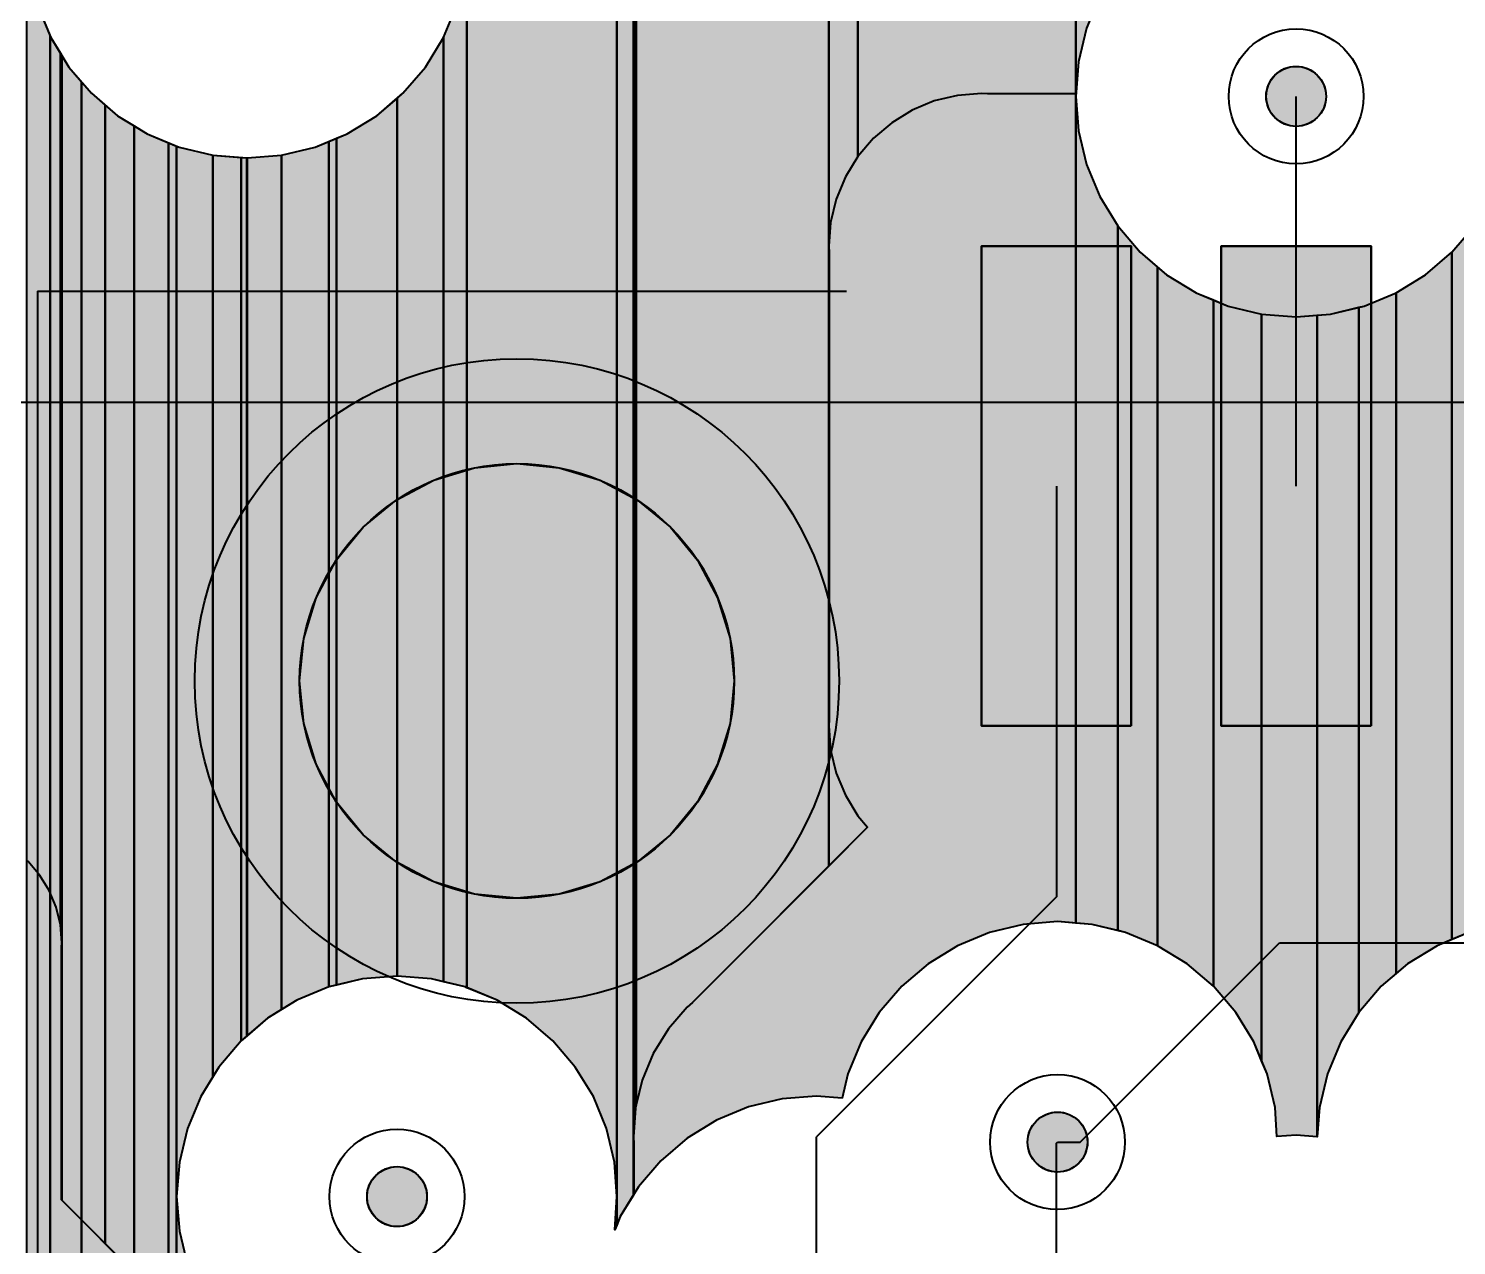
# Model space of a CAD drawing. Header units: millimetres. Extents: x 3.8 to 71.6, y 3.7 to 38.5.
# Drawn here: x 28.671 to 33.435, y 29.237 to 33.296 of the extents above; entities that cross this region are included whole.
import ezdxf

# ---------------------------------------------------------------- set-up
doc = ezdxf.new("R2010")
doc.units = ezdxf.units.MM
for name, color, linetype in [('bottom_copper', 7, 'Continuous'), ('bottom_silk', 7, 'Continuous'), ('drill_plated', 7, 'Continuous'), ('top_copper', 7, 'Continuous'), ('top_silk', 7, 'Continuous')]:
    doc.layers.add(name, color=color, linetype=linetype)

# ---------------------------------------------------------------- blocks, each defined once
blk = doc.blocks.new('Block12384')
at = {"layer": 'bottom_copper', "lineweight": 40}
for points in [[(0, 0), (-0.4546, -0.4546), (-0.4728, -0.4701), (-0.5351, -0.5431), (-0.5852, -0.6249), (-0.622, -0.7135), (-0.6419, -0.7965), (-0.6419, 7.4058), (0, 7.4058), (0, 0)], [(0.0974, 2.367), (0.0556, 2.2988), (0.025, 2.225), (0.0063, 2.1472), (0, 2.0675), (0, 7.4058), (0.0974, 7.4058), (0.0974, 2.367)], [(3.8698, 4.0074), (3.8486, 4.0057), (3.7364, 3.9788), (3.6298, 3.9346), (3.5314, 3.8743), (3.4437, 3.7994), (3.3688, 3.7117), (3.3085, 3.6133), (3.2643, 3.5067), (3.2374, 3.3945), (3.2297, 3.2972), (3.1596, 3.3028), (3.0955, 3.2977), (3.0898, 3.3945), (3.0629, 3.5067), (3.0187, 3.6133), (2.9584, 3.7117), (2.8835, 3.7994), (2.7958, 3.8743), (2.6974, 3.9346), (2.5908, 3.9788), (2.4786, 4.0057), (2.3636, 4.0148), (2.2486, 4.0057), (2.1364, 3.9788), (2.0298, 3.9346), (1.9314, 3.8743), (1.8437, 3.7994), (1.7688, 3.7117), (1.7085, 3.6133), (1.6643, 3.5067), (1.6374, 3.3945), (1.6297, 3.2972), (1.5596, 3.3028), (1.4446, 3.2937), (1.3324, 3.2668), (1.2258, 3.2226), (1.1274, 3.1623), (1.0397, 3.0874), (0.9648, 2.9997), (0.9045, 2.9013), (0.8603, 2.7947), (0.8334, 2.6825), (0.825, 2.5755), (0.5295, 2.5755), (0.5096, 2.5771), (0.4299, 2.5708), (0.3521, 2.5521), (0.2783, 2.5215), (0.2101, 2.4797), (0.1493, 2.4278), (0.0974, 2.367), (0.0974, 7.4058), (3.8698, 7.4058), (3.8698, 4.0074)], [(0.0016, 0.4874), (0, 0.4675), (0, 2.0675), (0.0016, 2.0476), (0.0016, 0.4874)], [(0, 0), (0, 0.4675), (0.0063, 0.3878), (0.025, 0.31), (0.0556, 0.2362), (0.0974, 0.168), (0.1299, 0.1299), (0, 0)]]:
    blk.add_hatch(color=7, dxfattribs=at).paths.add_polyline_path(points, flags=0)
at = {"layer": 'bottom_copper', "color": 7, "lineweight": 40}
for points in [[(0, 0), (-0.4546, -0.4546), (-0.4728, -0.4701), (-0.5351, -0.5431), (-0.5852, -0.6249), (-0.622, -0.7135), (-0.6419, -0.7965), (-0.6419, 7.4058), (0, 7.4058), (0, 0)], [(0.0974, 2.367), (0.0556, 2.2988), (0.025, 2.225), (0.0063, 2.1472), (0, 2.0675), (0, 7.4058), (0.0974, 7.4058), (0.0974, 2.367)], [(0.0016, 0.4874), (0, 0.4675), (0, 2.0675), (0.0016, 2.0476), (0.0016, 0.4874)], [(0, 0), (0, 0.4675), (0.0063, 0.3878), (0.025, 0.31), (0.0556, 0.2362), (0.0974, 0.168), (0.1299, 0.1299), (0, 0)]]:
    blk.add_lwpolyline(points, close=True, dxfattribs=at)
blk.add_lwpolyline([(0.8603, 2.7947), (0.8334, 2.6825), (0.825, 2.5755), (0.5295, 2.5755), (0.5096, 2.5771), (0.4299, 2.5708), (0.3521, 2.5521), (0.2783, 2.5215), (0.2101, 2.4797), (0.1493, 2.4278), (0.0974, 2.367), (0.0974, 7.4058)], dxfattribs=at)
blk = doc.blocks.new('Block13125')
at = {"layer": 'bottom_copper', "lineweight": 40}
for points in [[(0.733, -0.7353), (0.7262, -0.6203), (0.6993, -0.5081), (0.6551, -0.4015), (0.5948, -0.3031), (0.5199, -0.2154), (0.4322, -0.1405), (0.3338, -0.0802), (0.233, -0.0384), (0.233, 7.773), (0.733, 7.773), (0.733, -0.7353)], [(0.7885, -0.7303), (0.7449, -0.8015), (0.733, -0.8302), (0.733, 7.773), (0.7885, 7.773), (0.7885, -0.7303)], [(0.796, -0.4397), (0.7885, -0.5353), (0.7885, 7.773), (0.796, 7.773), (0.796, -0.4397)], [(0.7985, -0.4293), (0.796, -0.4396), (0.796, 7.773), (0.7985, 7.773), (0.7985, -0.4293)], [(0.233, -0.0384), (0.2272, -0.036), (0.1551, -0.0187), (0.1551, 3.1309), (0.1993, 3.2375), (0.2262, 3.3497), (0.233, 3.4647), (0.233, -0.0384)], [(0.1551, -0.0187), (0.115, -0.0091), (0, 0), (0, 2.9278), (0.0199, 2.9448), (0.0948, 3.0325), (0.1551, 3.1309), (0.1551, -0.0187)], [(0, 0), (-0.115, -0.0091), (-0.2015, -0.0298), (-0.2015, 2.795), (-0.1662, 2.8096), (-0.0678, 2.8699), (0, 2.9278), (0, 0)], [(0.7904, -0.7272), (0.7885, -0.7303), (0.7885, -0.5353), (0.7904, -0.5592), (0.7904, -0.7272)], [(0.733, -0.8302), (0.7265, -0.8459), (0.733, -0.7353), (0.733, -0.8302)]]:
    blk.add_hatch(color=7, dxfattribs=at).paths.add_polyline_path(points, flags=0)
at = {"layer": 'bottom_copper', "color": 7, "lineweight": 40}
for points in [[(0.733, -0.7353), (0.7262, -0.6203), (0.6993, -0.5081), (0.6551, -0.4015), (0.5948, -0.3031), (0.5199, -0.2154), (0.4322, -0.1405), (0.3338, -0.0802), (0.233, -0.0384), (0.233, 7.773), (0.733, 7.773), (0.733, -0.7353)], [(0.7885, -0.7303), (0.7449, -0.8015), (0.733, -0.8302), (0.733, 7.773), (0.7885, 7.773), (0.7885, -0.7303)], [(0.796, -0.4397), (0.7885, -0.5353), (0.7885, 7.773), (0.796, 7.773), (0.796, -0.4397)], [(0.7985, -0.4293), (0.796, -0.4396), (0.796, 7.773), (0.7985, 7.773), (0.7985, -0.4293)], [(0.233, -0.0384), (0.2272, -0.036), (0.1551, -0.0187), (0.1551, 3.1309), (0.1993, 3.2375), (0.2262, 3.3497), (0.233, 3.4647), (0.233, -0.0384)], [(0.1551, -0.0187), (0.115, -0.0091), (0, 0), (0, 2.9278), (0.0199, 2.9448), (0.0948, 3.0325), (0.1551, 3.1309), (0.1551, -0.0187)], [(0, 0), (-0.115, -0.0091), (-0.2015, -0.0298), (-0.2015, 2.795), (-0.1662, 2.8096), (-0.0678, 2.8699), (0, 2.9278), (0, 0)], [(0.7904, -0.7272), (0.7885, -0.7303), (0.7885, -0.5353), (0.7904, -0.5592), (0.7904, -0.7272)], [(0.733, -0.8302), (0.7265, -0.8459), (0.733, -0.7353), (0.733, -0.8302)]]:
    blk.add_lwpolyline(points, close=True, dxfattribs=at)
blk = doc.blocks.new('Block14546')
at = {"layer": 'bottom_copper', "lineweight": 40}
for points in [[(5.9515, 26.1806), (5.9375, 26.2389), (5.9145, 26.2943), (5.8832, 26.3454), (5.8442, 26.391), (5.8394, 26.3951), (5.8394, 29.4737), (5.8485, 29.3587), (5.8754, 29.2465), (5.9196, 29.1399), (5.9515, 29.0878), (5.9515, 26.1806)], [(5.9562, 26.1208), (5.9515, 26.1806), (5.9515, 29.0878), (5.9562, 29.0802), (5.9562, 26.1208)], [(6.1005, 25.1171), (5.9562, 25.2614), (5.9562, 29.0802), (5.9799, 29.0415), (6.0548, 28.9538), (6.1005, 28.9148), (6.1005, 25.1171)], [(6.3122, 24.9054), (6.1005, 25.1171), (6.1005, 28.9148), (6.1425, 28.8789), (6.2409, 28.8186), (6.3122, 28.789), (6.3122, 24.9054)], [(6.3394, 24.8782), (6.3122, 24.9054), (6.3122, 28.789), (6.3394, 28.7778), (6.3394, 24.8782)], [(6.4597, 25.6729), (6.4196, 25.6075), (6.3754, 25.5009), (6.3485, 25.3887), (6.3394, 25.2737), (6.3394, 28.7778), (6.3475, 28.7744), (6.4597, 28.7475), (6.4597, 25.6729)], [(6.8475, 25.973), (6.7409, 25.9288), (6.6897, 25.8974), (6.6897, 28.7475), (6.8019, 28.7744), (6.8475, 28.7933), (6.8475, 25.973)], [(6.8732, 25.9792), (6.8475, 25.973), (6.8475, 28.7933), (6.8732, 28.804), (6.8732, 25.9792)], [(6.5747, 25.8106), (6.5548, 25.7936), (6.4799, 25.7059), (6.4597, 25.6729), (6.4597, 28.7475), (6.5747, 28.7384), (6.5747, 25.8106)], [(6.6897, 25.8974), (6.6425, 25.8685), (6.5747, 25.8106), (6.5747, 28.7384), (6.6897, 28.7475), (6.6897, 25.8974)], [(5.9562, 25.2614), (5.955, 25.2626), (5.955, 26.1059), (5.9562, 26.1208), (5.9562, 25.2614)], [(6.4597, 24.8508), (6.3668, 24.8508), (6.3394, 24.8782), (6.3394, 25.2737), (6.3485, 25.1587), (6.3754, 25.0465), (6.4196, 24.9399), (6.4597, 24.8745), (6.4597, 24.8508)]]:
    blk.add_hatch(color=7, dxfattribs=at).paths.add_polyline_path(points, flags=0)
at = {"layer": 'bottom_copper', "color": 7, "lineweight": 40}
for points in [[(5.9515, 26.1806), (5.9375, 26.2389), (5.9145, 26.2943), (5.8832, 26.3454), (5.8442, 26.391), (5.8394, 26.3951), (5.8394, 29.4737), (5.8485, 29.3587), (5.8754, 29.2465), (5.9196, 29.1399), (5.9515, 29.0878), (5.9515, 26.1806)], [(5.9562, 26.1208), (5.9515, 26.1806), (5.9515, 29.0878), (5.9562, 29.0802), (5.9562, 26.1208)], [(6.1005, 25.1171), (5.9562, 25.2614), (5.9562, 29.0802), (5.9799, 29.0415), (6.0548, 28.9538), (6.1005, 28.9148), (6.1005, 25.1171)], [(6.3122, 24.9054), (6.1005, 25.1171), (6.1005, 28.9148), (6.1425, 28.8789), (6.2409, 28.8186), (6.3122, 28.789), (6.3122, 24.9054)], [(6.3394, 24.8782), (6.3122, 24.9054), (6.3122, 28.789), (6.3394, 28.7778), (6.3394, 24.8782)], [(6.4597, 25.6729), (6.4196, 25.6075), (6.3754, 25.5009), (6.3485, 25.3887), (6.3394, 25.2737), (6.3394, 28.7778), (6.3475, 28.7744), (6.4597, 28.7475), (6.4597, 25.6729)], [(6.8475, 25.973), (6.7409, 25.9288), (6.6897, 25.8974), (6.6897, 28.7475), (6.8019, 28.7744), (6.8475, 28.7933), (6.8475, 25.973)], [(6.8732, 25.9792), (6.8475, 25.973), (6.8475, 28.7933), (6.8732, 28.804), (6.8732, 25.9792)], [(6.5747, 25.8106), (6.5548, 25.7936), (6.4799, 25.7059), (6.4597, 25.6729), (6.4597, 28.7475), (6.5747, 28.7384), (6.5747, 25.8106)], [(6.6897, 25.8974), (6.6425, 25.8685), (6.5747, 25.8106), (6.5747, 28.7384), (6.6897, 28.7475), (6.6897, 25.8974)], [(5.9562, 25.2614), (5.955, 25.2626), (5.955, 26.1059), (5.9562, 26.1208), (5.9562, 25.2614)], [(6.4597, 24.8508), (6.3668, 24.8508), (6.3394, 24.8782), (6.3394, 25.2737), (6.3485, 25.1587), (6.3754, 25.0465), (6.4196, 24.9399), (6.4597, 24.8745), (6.4597, 24.8508)]]:
    blk.add_lwpolyline(points, close=True, dxfattribs=at)
blk = doc.blocks.new('Block37699')
at = {"layer": 'top_copper', "lineweight": 40}
for points in [[(1.118, -0.6237), (1.1112, -0.5087), (1.0843, -0.3965), (1.0401, -0.2899), (0.9798, -0.1915), (0.9049, -0.1038), (0.8172, -0.0289), (0.7188, 0.0314), (0.618, 0.0732), (0.618, 5.6731), (1.118, 5.6731), (1.118, -0.6237)], [(2.6497, 0.2888), (2.589, 0.2936), (2.474, 0.2845), (2.3618, 0.2576), (2.2552, 0.2134), (2.1568, 0.1531), (2.0691, 0.0782), (1.9942, -0.0095), (1.9339, -0.1079), (1.8897, -0.2145), (1.8704, -0.2952), (1.785, -0.2884), (1.67, -0.2975), (1.5578, -0.3244), (1.4512, -0.3686), (1.3528, -0.4289), (1.2651, -0.5038), (1.1902, -0.5915), (1.1299, -0.6899), (1.118, -0.7186), (1.118, 5.6731), (2.6497, 5.6731), (2.6497, 0.2888)], [(2.7902, 3.4785), (2.7299, 3.3801), (2.6857, 3.2735), (2.6588, 3.1613), (2.6497, 3.0463), (2.6497, 5.6731), (2.7902, 5.6731), (2.7902, 3.4785)], [(0.618, 0.0732), (0.6122, 0.0756), (0.5401, 0.0929), (0.5401, 3.2425), (0.5843, 3.3491), (0.6112, 3.4613), (0.618, 3.5763), (0.618, 0.0732)], [(0.5401, 0.0929), (0.5, 0.1025), (0.385, 0.1116), (0.385, 3.0394), (0.4049, 3.0564), (0.4798, 3.1441), (0.5401, 3.2425), (0.5401, 0.0929)], [(0.385, 0.1116), (0.27, 0.1025), (0.1578, 0.0756), (0.1578, 2.8959), (0.2188, 2.9212), (0.3172, 2.9815), (0.385, 3.0394), (0.385, 0.1116)], [(2.7902, 0.2638), (2.704, 0.2845), (2.6497, 0.2888), (2.6497, 3.0463), (2.6588, 2.9313), (2.6857, 2.8191), (2.7299, 2.7125), (2.7902, 2.6141), (2.7902, 0.2638)], [(0.1578, 0.0756), (0.0512, 0.0314), (0, 0), (0, 2.8501), (0.1122, 2.877), (0.1578, 2.8959), (0.1578, 0.0756)], [(0, 0), (-0.0472, -0.0289), (-0.1161, -0.0878), (-0.1161, 2.8411), (-0.115, 2.841), (0, 2.8501), (0, 0)], [(4.074, 0.2845), (3.9618, 0.2576), (3.9049, 0.234), (3.9049, 2.5264), (3.9798, 2.6141), (4.0401, 2.7125), (4.074, 2.7942), (4.074, 0.2845)], [(2.9228, 0.2134), (2.8162, 0.2576), (2.7902, 0.2638), (2.7902, 2.6141), (2.8651, 2.5264), (2.9228, 2.4771), (2.9228, 0.2134)], [(3.9049, 0.234), (3.8552, 0.2134), (3.7568, 0.1531), (3.7188, 0.1206), (3.7188, 2.3912), (3.8172, 2.4515), (3.9049, 2.5264), (3.9049, 0.234)], [(3.1089, 0.0782), (3.0212, 0.1531), (2.9228, 0.2134), (2.9228, 2.4771), (2.9528, 2.4515), (3.0512, 2.3912), (3.1089, 2.3673), (3.1089, 0.0782)], [(3.7188, 0.1206), (3.6691, 0.0782), (3.5942, -0.0095), (3.5942, 2.3427), (3.6122, 2.347), (3.7188, 2.3912), (3.7188, 0.1206)], [(3.27, -0.1704), (3.2441, -0.1079), (3.1838, -0.0095), (3.1089, 0.0782), (3.1089, 2.3673), (3.1578, 2.347), (3.27, 2.3201), (3.27, -0.1704)], [(3.5942, -0.0095), (3.5339, -0.1079), (3.4897, -0.2145), (3.4628, -0.3267), (3.4551, -0.424), (3.4551, 2.3165), (3.5, 2.3201), (3.5942, 2.3427), (3.5942, -0.0095)], [(3.4551, -0.424), (3.385, -0.4184), (3.3209, -0.4235), (3.3152, -0.3267), (3.2883, -0.2145), (3.27, -0.1704), (3.27, 2.3201), (3.385, 2.311), (3.4551, 2.3165), (3.4551, -0.424)], [(1.118, -0.7186), (1.1115, -0.7343), (1.118, -0.6237), (1.118, -0.7186)]]:
    blk.add_hatch(color=7, dxfattribs=at).paths.add_polyline_path(points, flags=0)
at = {"layer": 'top_copper', "color": 7, "lineweight": 40}
for points in [[(1.118, -0.6237), (1.1112, -0.5087), (1.0843, -0.3965), (1.0401, -0.2899), (0.9798, -0.1915), (0.9049, -0.1038), (0.8172, -0.0289), (0.7188, 0.0314), (0.618, 0.0732), (0.618, 5.6731), (1.118, 5.6731), (1.118, -0.6237)], [(2.6497, 0.2888), (2.589, 0.2936), (2.474, 0.2845), (2.3618, 0.2576), (2.2552, 0.2134), (2.1568, 0.1531), (2.0691, 0.0782), (1.9942, -0.0095), (1.9339, -0.1079), (1.8897, -0.2145), (1.8704, -0.2952), (1.785, -0.2884), (1.67, -0.2975), (1.5578, -0.3244), (1.4512, -0.3686), (1.3528, -0.4289), (1.2651, -0.5038), (1.1902, -0.5915), (1.1299, -0.6899), (1.118, -0.7186), (1.118, 5.6731), (2.6497, 5.6731), (2.6497, 0.2888)], [(2.7902, 3.4785), (2.7299, 3.3801), (2.6857, 3.2735), (2.6588, 3.1613), (2.6497, 3.0463), (2.6497, 5.6731), (2.7902, 5.6731), (2.7902, 3.4785)], [(0.618, 0.0732), (0.6122, 0.0756), (0.5401, 0.0929), (0.5401, 3.2425), (0.5843, 3.3491), (0.6112, 3.4613), (0.618, 3.5763), (0.618, 0.0732)], [(0.5401, 0.0929), (0.5, 0.1025), (0.385, 0.1116), (0.385, 3.0394), (0.4049, 3.0564), (0.4798, 3.1441), (0.5401, 3.2425), (0.5401, 0.0929)], [(0.385, 0.1116), (0.27, 0.1025), (0.1578, 0.0756), (0.1578, 2.8959), (0.2188, 2.9212), (0.3172, 2.9815), (0.385, 3.0394), (0.385, 0.1116)], [(2.7902, 0.2638), (2.704, 0.2845), (2.6497, 0.2888), (2.6497, 3.0463), (2.6588, 2.9313), (2.6857, 2.8191), (2.7299, 2.7125), (2.7902, 2.6141), (2.7902, 0.2638)], [(0.1578, 0.0756), (0.0512, 0.0314), (0, 0), (0, 2.8501), (0.1122, 2.877), (0.1578, 2.8959), (0.1578, 0.0756)], [(0, 0), (-0.0472, -0.0289), (-0.1161, -0.0878), (-0.1161, 2.8411), (-0.115, 2.841), (0, 2.8501), (0, 0)], [(4.074, 0.2845), (3.9618, 0.2576), (3.9049, 0.234), (3.9049, 2.5264), (3.9798, 2.6141), (4.0401, 2.7125), (4.074, 2.7942), (4.074, 0.2845)], [(2.9228, 0.2134), (2.8162, 0.2576), (2.7902, 0.2638), (2.7902, 2.6141), (2.8651, 2.5264), (2.9228, 2.4771), (2.9228, 0.2134)], [(3.9049, 0.234), (3.8552, 0.2134), (3.7568, 0.1531), (3.7188, 0.1206), (3.7188, 2.3912), (3.8172, 2.4515), (3.9049, 2.5264), (3.9049, 0.234)], [(3.1089, 0.0782), (3.0212, 0.1531), (2.9228, 0.2134), (2.9228, 2.4771), (2.9528, 2.4515), (3.0512, 2.3912), (3.1089, 2.3673), (3.1089, 0.0782)], [(3.7188, 0.1206), (3.6691, 0.0782), (3.5942, -0.0095), (3.5942, 2.3427), (3.6122, 2.347), (3.7188, 2.3912), (3.7188, 0.1206)], [(3.27, -0.1704), (3.2441, -0.1079), (3.1838, -0.0095), (3.1089, 0.0782), (3.1089, 2.3673), (3.1578, 2.347), (3.27, 2.3201), (3.27, -0.1704)], [(3.5942, -0.0095), (3.5339, -0.1079), (3.4897, -0.2145), (3.4628, -0.3267), (3.4551, -0.424), (3.4551, 2.3165), (3.5, 2.3201), (3.5942, 2.3427), (3.5942, -0.0095)], [(3.4551, -0.424), (3.385, -0.4184), (3.3209, -0.4235), (3.3152, -0.3267), (3.2883, -0.2145), (3.27, -0.1704), (3.27, 2.3201), (3.385, 2.311), (3.4551, 2.3165), (3.4551, -0.424)], [(1.118, -0.7186), (1.1115, -0.7343), (1.118, -0.6237), (1.118, -0.7186)]]:
    blk.add_lwpolyline(points, close=True, dxfattribs=at)
blk = doc.blocks.new('Block43990')
at = {"layer": 'top_copper', "lineweight": 40}
for points in [[(22.4797, 0), (22.4013, 0), (22.4013, 29.4737), (22.4104, 29.3587), (22.4373, 29.2465), (22.4797, 29.1442), (22.4797, 0)], [(22.584, 15.2881), (22.5265, 15.1494), (22.4914, 15.0034), (22.4797, 14.8537), (22.4797, 29.1442), (22.4815, 29.1399), (22.5418, 29.0415), (22.584, 28.9921), (22.584, 15.2881)], [(22.7599, 15.5304), (22.6624, 15.4162), (22.584, 15.2881), (22.584, 28.9921), (22.6167, 28.9538), (22.7044, 28.8789), (22.7599, 28.8449), (22.7599, 15.5304)], [(22.9013, 15.6445), (22.8741, 15.6279), (22.7599, 15.5304), (22.7599, 28.8449), (22.8028, 28.8186), (22.9013, 28.7778), (22.9013, 15.6445)], [(23.0216, 25.6729), (22.9815, 25.6075), (22.9373, 25.5009), (22.9104, 25.3887), (22.9013, 25.2737), (22.9013, 28.7778), (22.9094, 28.7744), (23.0216, 28.7475), (23.0216, 25.6729)], [(23.1167, 25.7936), (23.0418, 25.7059), (23.0216, 25.6729), (23.0216, 28.7475), (23.1167, 28.74), (23.1167, 25.7936)], [(23.1355, 25.8096), (23.1167, 25.7936), (23.1167, 28.74), (23.1355, 28.7385), (23.1355, 25.8096)], [(23.0216, 15.7143), (23.0022, 15.7063), (22.9013, 15.6445), (22.9013, 25.2737), (22.9104, 25.1587), (22.9373, 25.0465), (22.9815, 24.9399), (23.0216, 24.8745), (23.0216, 15.7143)]]:
    blk.add_hatch(color=7, dxfattribs=at).paths.add_polyline_path(points, flags=0)
at = {"layer": 'top_copper', "color": 7, "lineweight": 40}
for points in [[(22.4797, 0), (22.4013, 0), (22.4013, 29.4737), (22.4104, 29.3587), (22.4373, 29.2465), (22.4797, 29.1442), (22.4797, 0)], [(22.584, 15.2881), (22.5265, 15.1494), (22.4914, 15.0034), (22.4797, 14.8537), (22.4797, 29.1442), (22.4815, 29.1399), (22.5418, 29.0415), (22.584, 28.9921), (22.584, 15.2881)], [(22.7599, 15.5304), (22.6624, 15.4162), (22.584, 15.2881), (22.584, 28.9921), (22.6167, 28.9538), (22.7044, 28.8789), (22.7599, 28.8449), (22.7599, 15.5304)], [(22.9013, 15.6445), (22.8741, 15.6279), (22.7599, 15.5304), (22.7599, 28.8449), (22.8028, 28.8186), (22.9013, 28.7778), (22.9013, 15.6445)], [(23.0216, 25.6729), (22.9815, 25.6075), (22.9373, 25.5009), (22.9104, 25.3887), (22.9013, 25.2737), (22.9013, 28.7778), (22.9094, 28.7744), (23.0216, 28.7475), (23.0216, 25.6729)], [(23.1167, 25.7936), (23.0418, 25.7059), (23.0216, 25.6729), (23.0216, 28.7475), (23.1167, 28.74), (23.1167, 25.7936)], [(23.1355, 25.8096), (23.1167, 25.7936), (23.1167, 28.74), (23.1355, 28.7385), (23.1355, 25.8096)], [(23.0216, 15.7143), (23.0022, 15.7063), (22.9013, 15.6445), (22.9013, 25.2737), (22.9104, 25.1587), (22.9373, 25.0465), (22.9815, 24.9399), (23.0216, 24.8745), (23.0216, 15.7143)]]:
    blk.add_lwpolyline(points, close=True, dxfattribs=at)

msp = doc.modelspace()

# ---------------------------------------------------------------- hatches: boundary and pattern name
at = {"layer": 'bottom_copper', "lineweight": 40}
for points in [[(32.9981, 33.0505), (32.9924, 33.0317), (32.9831, 33.0144), (32.9707, 32.9993), (32.9556, 32.9869), (32.9383, 32.9776), (32.9195, 32.9719), (32.9, 32.97), (32.8805, 32.9719), (32.8617, 32.9776), (32.8444, 32.9869), (32.8293, 32.9993), (32.8169, 33.0144), (32.8076, 33.0317), (32.8019, 33.0505), (32.8, 33.07), (32.8019, 33.0895), (32.8076, 33.1083), (32.8169, 33.1256), (32.8293, 33.1407), (32.8444, 33.1531), (32.8617, 33.1624), (32.8805, 33.1681), (32.9, 33.17), (32.9195, 33.1681), (32.9383, 33.1624), (32.9556, 33.1531), (32.9707, 33.1407), (32.9831, 33.1256), (32.9924, 33.1083), (32.9981, 33.0895), (33, 33.07), (32.9981, 33.0505)], [(32.35, 30.97), (31.85, 30.97), (31.85, 32.57), (32.35, 32.57), (32.35, 30.97)], [(33.15, 30.97), (32.65, 30.97), (32.65, 32.57), (33.15, 32.57), (33.15, 30.97)], [(31.0111, 30.9786), (30.9698, 30.8426), (30.9028, 30.7172), (30.8127, 30.6073), (30.7028, 30.5172), (30.5774, 30.4502), (30.4414, 30.4089), (30.3, 30.395), (30.1586, 30.4089), (30.0226, 30.4502), (29.8972, 30.5172), (29.7873, 30.6073), (29.6972, 30.7172), (29.6302, 30.8426), (29.5889, 30.9786), (29.575, 31.12), (29.5889, 31.2614), (29.6302, 31.3974), (29.6972, 31.5228), (29.7873, 31.6327), (29.8972, 31.7228), (30.0226, 31.7898), (30.1586, 31.8311), (30.3, 31.845), (30.4414, 31.8311), (30.5774, 31.7898), (30.7028, 31.7228), (30.8127, 31.6327), (30.9028, 31.5228), (30.9698, 31.3974), (31.0111, 31.2614), (31.025, 31.12), (31.0111, 30.9786)], [(32.2021, 29.5625), (32.1964, 29.5437), (32.1871, 29.5264), (32.1747, 29.5113), (32.1596, 29.4989), (32.1423, 29.4896), (32.1235, 29.4839), (32.104, 29.482), (32.0845, 29.4839), (32.0657, 29.4896), (32.0484, 29.4989), (32.0333, 29.5113), (32.0209, 29.5264), (32.0116, 29.5437), (32.0059, 29.5625), (32.004, 29.582), (32.0059, 29.6015), (32.0116, 29.6203), (32.0209, 29.6376), (32.0333, 29.6527), (32.0484, 29.6651), (32.0657, 29.6744), (32.0845, 29.6801), (32.104, 29.682), (32.1235, 29.6801), (32.1423, 29.6744), (32.1596, 29.6651), (32.1747, 29.6527), (32.1871, 29.6376), (32.1964, 29.6203), (32.2021, 29.6015), (32.204, 29.582), (32.2021, 29.5625)], [(29.9981, 29.3805), (29.9924, 29.3617), (29.9831, 29.3444), (29.9707, 29.3293), (29.9556, 29.3169), (29.9383, 29.3076), (29.9195, 29.3019), (29.9, 29.3), (29.8805, 29.3019), (29.8617, 29.3076), (29.8444, 29.3169), (29.8293, 29.3293), (29.8169, 29.3444), (29.8076, 29.3617), (29.8019, 29.3805), (29.8, 29.4), (29.8019, 29.4195), (29.8076, 29.4383), (29.8169, 29.4556), (29.8293, 29.4707), (29.8444, 29.4831), (29.8617, 29.4924), (29.8805, 29.4981), (29.9, 29.5), (29.9195, 29.4981), (29.9383, 29.4924), (29.9556, 29.4831), (29.9707, 29.4707), (29.9831, 29.4556), (29.9924, 29.4383), (29.9981, 29.4195), (30, 29.4), (29.9981, 29.3805)]]:
    msp.add_hatch(color=7, dxfattribs=at).paths.add_polyline_path(points, flags=0)
at = {"layer": 'drill_plated', "lineweight": 40}
for points in [[(32.9981, 33.0505), (32.9924, 33.0317), (32.9831, 33.0144), (32.9707, 32.9993), (32.9556, 32.9869), (32.9383, 32.9776), (32.9195, 32.9719), (32.9, 32.97), (32.8805, 32.9719), (32.8617, 32.9776), (32.8444, 32.9869), (32.8293, 32.9993), (32.8169, 33.0144), (32.8076, 33.0317), (32.8019, 33.0505), (32.8, 33.07), (32.8019, 33.0895), (32.8076, 33.1083), (32.8169, 33.1256), (32.8293, 33.1407), (32.8444, 33.1531), (32.8617, 33.1624), (32.8805, 33.1681), (32.9, 33.17), (32.9195, 33.1681), (32.9383, 33.1624), (32.9556, 33.1531), (32.9707, 33.1407), (32.9831, 33.1256), (32.9924, 33.1083), (32.9981, 33.0895), (33, 33.07), (32.9981, 33.0505)], [(31.0111, 30.9786), (30.9698, 30.8426), (30.9028, 30.7172), (30.8127, 30.6073), (30.7028, 30.5172), (30.5774, 30.4502), (30.4414, 30.4089), (30.3, 30.395), (30.1586, 30.4089), (30.0226, 30.4502), (29.8972, 30.5172), (29.7873, 30.6073), (29.6972, 30.7172), (29.6302, 30.8426), (29.5889, 30.9786), (29.575, 31.12), (29.5889, 31.2614), (29.6302, 31.3974), (29.6972, 31.5228), (29.7873, 31.6327), (29.8972, 31.7228), (30.0226, 31.7898), (30.1586, 31.8311), (30.3, 31.845), (30.4414, 31.8311), (30.5774, 31.7898), (30.7028, 31.7228), (30.8127, 31.6327), (30.9028, 31.5228), (30.9698, 31.3974), (31.0111, 31.2614), (31.025, 31.12), (31.0111, 30.9786)], [(32.2021, 29.5625), (32.1964, 29.5437), (32.1871, 29.5264), (32.1747, 29.5113), (32.1596, 29.4989), (32.1423, 29.4896), (32.1235, 29.4839), (32.104, 29.482), (32.0845, 29.4839), (32.0657, 29.4896), (32.0484, 29.4989), (32.0333, 29.5113), (32.0209, 29.5264), (32.0116, 29.5437), (32.0059, 29.5625), (32.004, 29.582), (32.0059, 29.6015), (32.0116, 29.6203), (32.0209, 29.6376), (32.0333, 29.6527), (32.0484, 29.6651), (32.0657, 29.6744), (32.0845, 29.6801), (32.104, 29.682), (32.1235, 29.6801), (32.1423, 29.6744), (32.1596, 29.6651), (32.1747, 29.6527), (32.1871, 29.6376), (32.1964, 29.6203), (32.2021, 29.6015), (32.204, 29.582), (32.2021, 29.5625)], [(29.9981, 29.3805), (29.9924, 29.3617), (29.9831, 29.3444), (29.9707, 29.3293), (29.9556, 29.3169), (29.9383, 29.3076), (29.9195, 29.3019), (29.9, 29.3), (29.8805, 29.3019), (29.8617, 29.3076), (29.8444, 29.3169), (29.8293, 29.3293), (29.8169, 29.3444), (29.8076, 29.3617), (29.8019, 29.3805), (29.8, 29.4), (29.8019, 29.4195), (29.8076, 29.4383), (29.8169, 29.4556), (29.8293, 29.4707), (29.8444, 29.4831), (29.8617, 29.4924), (29.8805, 29.4981), (29.9, 29.5), (29.9195, 29.4981), (29.9383, 29.4924), (29.9556, 29.4831), (29.9707, 29.4707), (29.9831, 29.4556), (29.9924, 29.4383), (29.9981, 29.4195), (30, 29.4), (29.9981, 29.3805)]]:
    msp.add_hatch(color=7, dxfattribs=at).paths.add_polyline_path(points, flags=0)
at = {"layer": 'top_copper', "lineweight": 40}
for points in [[(32.9981, 33.0505), (32.9924, 33.0317), (32.9831, 33.0144), (32.9707, 32.9993), (32.9556, 32.9869), (32.9383, 32.9776), (32.9195, 32.9719), (32.9, 32.97), (32.8805, 32.9719), (32.8617, 32.9776), (32.8444, 32.9869), (32.8293, 32.9993), (32.8169, 33.0144), (32.8076, 33.0317), (32.8019, 33.0505), (32.8, 33.07), (32.8019, 33.0895), (32.8076, 33.1083), (32.8169, 33.1256), (32.8293, 33.1407), (32.8444, 33.1531), (32.8617, 33.1624), (32.8805, 33.1681), (32.9, 33.17), (32.9195, 33.1681), (32.9383, 33.1624), (32.9556, 33.1531), (32.9707, 33.1407), (32.9831, 33.1256), (32.9924, 33.1083), (32.9981, 33.0895), (33, 33.07), (32.9981, 33.0505)], [(31.0111, 30.9786), (30.9698, 30.8426), (30.9028, 30.7172), (30.8127, 30.6073), (30.7028, 30.5172), (30.5774, 30.4502), (30.4414, 30.4089), (30.3, 30.395), (30.1586, 30.4089), (30.0226, 30.4502), (29.8972, 30.5172), (29.7873, 30.6073), (29.6972, 30.7172), (29.6302, 30.8426), (29.5889, 30.9786), (29.575, 31.12), (29.5889, 31.2614), (29.6302, 31.3974), (29.6972, 31.5228), (29.7873, 31.6327), (29.8972, 31.7228), (30.0226, 31.7898), (30.1586, 31.8311), (30.3, 31.845), (30.4414, 31.8311), (30.5774, 31.7898), (30.7028, 31.7228), (30.8127, 31.6327), (30.9028, 31.5228), (30.9698, 31.3974), (31.0111, 31.2614), (31.025, 31.12), (31.0111, 30.9786)], [(32.2021, 29.5625), (32.1964, 29.5437), (32.1871, 29.5264), (32.1747, 29.5113), (32.1596, 29.4989), (32.1423, 29.4896), (32.1235, 29.4839), (32.104, 29.482), (32.0845, 29.4839), (32.0657, 29.4896), (32.0484, 29.4989), (32.0333, 29.5113), (32.0209, 29.5264), (32.0116, 29.5437), (32.0059, 29.5625), (32.004, 29.582), (32.0059, 29.6015), (32.0116, 29.6203), (32.0209, 29.6376), (32.0333, 29.6527), (32.0484, 29.6651), (32.0657, 29.6744), (32.0845, 29.6801), (32.104, 29.682), (32.1235, 29.6801), (32.1423, 29.6744), (32.1596, 29.6651), (32.1747, 29.6527), (32.1871, 29.6376), (32.1964, 29.6203), (32.2021, 29.6015), (32.204, 29.582), (32.2021, 29.5625)], [(29.9981, 29.3805), (29.9924, 29.3617), (29.9831, 29.3444), (29.9707, 29.3293), (29.9556, 29.3169), (29.9383, 29.3076), (29.9195, 29.3019), (29.9, 29.3), (29.8805, 29.3019), (29.8617, 29.3076), (29.8444, 29.3169), (29.8293, 29.3293), (29.8169, 29.3444), (29.8076, 29.3617), (29.8019, 29.3805), (29.8, 29.4), (29.8019, 29.4195), (29.8076, 29.4383), (29.8169, 29.4556), (29.8293, 29.4707), (29.8444, 29.4831), (29.8617, 29.4924), (29.8805, 29.4981), (29.9, 29.5), (29.9195, 29.4981), (29.9383, 29.4924), (29.9556, 29.4831), (29.9707, 29.4707), (29.9831, 29.4556), (29.9924, 29.4383), (29.9981, 29.4195), (30, 29.4), (29.9981, 29.3805)]]:
    msp.add_hatch(color=7, dxfattribs=at).paths.add_polyline_path(points, flags=0)

# ---------------------------------------------------------------- linework, layer by layer
at = {"layer": 'bottom_copper', "color": 7, "lineweight": 40}
for p, q in [((30.6985, 29.706), (30.6985, 37.9083)), ((30.6985, 37.9083), (30.6985, 29.706)), ((28.7007, 33.3728), (28.7449, 33.2662)), ((30.0551, 33.2662), (30.0993, 33.3728)), ((28.7449, 33.2662), (28.8052, 33.1678)), ((29.9948, 33.1678), (30.0551, 33.2662)), ((32.2007, 33.2972), (32.1738, 33.185)), ((28.8052, 33.1678), (28.8801, 33.0801)), ((29.9199, 33.0801), (29.9948, 33.1678)), ((32.1738, 33.185), (32.1654, 33.078)), ((28.8801, 33.0801), (28.9678, 33.0052)), ((29.8322, 33.0052), (29.9199, 33.0801)), ((31.7703, 33.0733), (31.6925, 33.0546)), ((31.85, 33.0796), (31.7703, 33.0733)), ((31.8699, 33.078), (31.85, 33.0796)), ((32.1654, 33.078), (31.8699, 33.078)), ((32.9, 31.77), (32.9, 33.07)), ((31.6187, 33.024), (31.5505, 32.9822)), ((31.6925, 33.0546), (31.6187, 33.024)), ((28.9678, 33.0052), (29.0662, 32.9449)), ((29.7338, 32.9449), (29.8322, 33.0052)), ((31.5505, 32.9822), (31.4897, 32.9303)), ((29.0662, 32.9449), (29.1728, 32.9007)), ((29.6272, 32.9007), (29.6985, 32.9303)), ((29.6985, 32.9303), (29.7338, 32.9449)), ((29.6985, 30.1055), (29.6985, 32.9303)), ((29.6985, 32.9303), (29.6985, 30.1055)), ((31.4897, 32.9303), (31.4378, 32.8695)), ((29.1728, 32.9007), (29.285, 32.8738)), ((29.515, 32.8738), (29.6272, 32.9007)), ((29.285, 32.8738), (29.4, 32.8647)), ((29.4, 32.8647), (29.515, 32.8738)), ((31.4378, 32.8695), (31.396, 32.8013)), ((31.396, 32.8013), (31.3654, 32.7275)), ((31.3654, 32.7275), (31.3467, 32.6497)), ((31.3467, 32.6497), (31.3404, 32.57)), ((31.3404, 32.57), (31.342, 32.5501)), ((31.342, 32.5501), (31.342, 30.9899)), ((32.35, 32.57), (31.85, 32.57)), ((31.85, 32.57), (31.85, 30.97)), ((32.35, 30.97), (32.35, 32.57)), ((33.15, 32.57), (32.65, 32.57)), ((32.65, 32.57), (32.65, 30.97)), ((33.15, 30.97), (33.15, 32.57)), ((32.1, 31.77), (32.1, 30.4)), ((31.342, 30.9899), (31.3404, 30.97)), ((31.3404, 30.97), (31.3467, 30.8903)), ((31.85, 30.97), (32.35, 30.97)), ((32.65, 30.97), (33.15, 30.97)), ((31.3467, 30.8903), (31.3654, 30.8125)), ((31.3654, 30.8125), (31.396, 30.7387)), ((31.396, 30.7387), (31.4378, 30.6705)), ((31.4378, 30.6705), (31.4703, 30.6324)), ((31.4703, 30.6324), (30.8858, 30.0479)), ((28.7085, 30.4717), (28.6695, 30.5173)), ((28.7398, 30.4206), (28.7085, 30.4717)), ((28.7628, 30.3652), (28.7398, 30.4206)), ((32.1, 30.4), (31.3, 29.6)), ((28.7768, 30.3069), (28.7628, 30.3652)), ((28.7815, 30.2471), (28.7768, 30.3069)), ((28.7803, 30.2322), (28.7815, 30.2471)), ((28.7803, 29.3889), (28.7803, 30.2322)), ((32.1793, 29.582), (32.8443, 30.2471)), ((32.8443, 30.2471), (39.3, 30.2471)), ((29.785, 30.1262), (29.6985, 30.1055)), ((29.9, 30.1353), (29.785, 30.1262)), ((30.015, 30.1262), (29.9, 30.1353)), ((30.1272, 30.0993), (30.015, 30.1262)), ((29.6728, 30.0993), (29.5662, 30.0551)), ((29.6985, 30.1055), (29.6728, 30.0993)), ((30.2338, 30.0551), (30.1272, 30.0993)), ((29.5662, 30.0551), (29.4678, 29.9948)), ((30.3322, 29.9948), (30.2338, 30.0551)), ((30.8676, 30.0324), (30.8053, 29.9594)), ((30.8858, 30.0479), (30.8676, 30.0324)), ((29.4678, 29.9948), (29.3801, 29.9199)), ((30.4199, 29.9199), (30.3322, 29.9948)), ((30.8053, 29.9594), (30.7552, 29.8776)), ((29.3801, 29.9199), (29.3052, 29.8322)), ((30.4948, 29.8322), (30.4199, 29.9199)), ((30.7552, 29.8776), (30.7184, 29.789)), ((29.3052, 29.8322), (29.2449, 29.7338)), ((30.5551, 29.7338), (30.4948, 29.8322)), ((30.7184, 29.789), (30.6985, 29.706)), ((29.2449, 29.7338), (29.2007, 29.6272)), ((30.5993, 29.6272), (30.5551, 29.7338)), ((30.696, 29.6956), (30.6885, 29.6)), ((30.6985, 29.706), (30.696, 29.6957)), ((30.696, 29.6957), (30.696, 29.6956)), ((29.2007, 29.6272), (29.1738, 29.515)), ((30.6262, 29.515), (30.5993, 29.6272)), ((30.6885, 29.6), (30.6904, 29.5761)), ((31.3, 29), (31.3, 29.6)), ((30.6904, 29.5761), (30.6904, 29.4081)), ((32.1, 29.578), (32.104, 29.582)), ((32.1, 27.47), (32.1, 29.578)), ((32.104, 29.582), (32.1793, 29.582)), ((29.1738, 29.515), (29.1647, 29.4)), ((30.633, 29.4), (30.6262, 29.515)), ((29.1647, 29.4), (29.1738, 29.285)), ((30.6265, 29.2894), (30.633, 29.4)), ((30.6904, 29.4081), (30.6449, 29.3338)), ((29.1921, 28.9771), (28.7803, 29.3889)), ((30.6449, 29.3338), (30.6265, 29.2894)), ((29.1738, 29.285), (29.2007, 29.1728))]:
    msp.add_line(p, q, dxfattribs=at)
for points in [[(32.9981, 33.0505), (32.9924, 33.0317), (32.9831, 33.0144), (32.9707, 32.9993), (32.9556, 32.9869), (32.9383, 32.9776), (32.9195, 32.9719), (32.9, 32.97), (32.8805, 32.9719), (32.8617, 32.9776), (32.8444, 32.9869), (32.8293, 32.9993), (32.8169, 33.0144), (32.8076, 33.0317), (32.8019, 33.0505), (32.8, 33.07), (32.8019, 33.0895), (32.8076, 33.1083), (32.8169, 33.1256), (32.8293, 33.1407), (32.8444, 33.1531), (32.8617, 33.1624), (32.8805, 33.1681), (32.9, 33.17), (32.9195, 33.1681), (32.9383, 33.1624), (32.9556, 33.1531), (32.9707, 33.1407), (32.9831, 33.1256), (32.9924, 33.1083), (32.9981, 33.0895), (33, 33.07), (32.9981, 33.0505)], [(32.35, 30.97), (31.85, 30.97), (31.85, 32.57), (32.35, 32.57), (32.35, 30.97)], [(33.15, 30.97), (32.65, 30.97), (32.65, 32.57), (33.15, 32.57), (33.15, 30.97)], [(31.0111, 30.9786), (30.9698, 30.8426), (30.9028, 30.7172), (30.8127, 30.6073), (30.7028, 30.5172), (30.5774, 30.4502), (30.4414, 30.4089), (30.3, 30.395), (30.1586, 30.4089), (30.0226, 30.4502), (29.8972, 30.5172), (29.7873, 30.6073), (29.6972, 30.7172), (29.6302, 30.8426), (29.5889, 30.9786), (29.575, 31.12), (29.5889, 31.2614), (29.6302, 31.3974), (29.6972, 31.5228), (29.7873, 31.6327), (29.8972, 31.7228), (30.0226, 31.7898), (30.1586, 31.8311), (30.3, 31.845), (30.4414, 31.8311), (30.5774, 31.7898), (30.7028, 31.7228), (30.8127, 31.6327), (30.9028, 31.5228), (30.9698, 31.3974), (31.0111, 31.2614), (31.025, 31.12), (31.0111, 30.9786)], [(32.2021, 29.5625), (32.1964, 29.5437), (32.1871, 29.5264), (32.1747, 29.5113), (32.1596, 29.4989), (32.1423, 29.4896), (32.1235, 29.4839), (32.104, 29.482), (32.0845, 29.4839), (32.0657, 29.4896), (32.0484, 29.4989), (32.0333, 29.5113), (32.0209, 29.5264), (32.0116, 29.5437), (32.0059, 29.5625), (32.004, 29.582), (32.0059, 29.6015), (32.0116, 29.6203), (32.0209, 29.6376), (32.0333, 29.6527), (32.0484, 29.6651), (32.0657, 29.6744), (32.0845, 29.6801), (32.104, 29.682), (32.1235, 29.6801), (32.1423, 29.6744), (32.1596, 29.6651), (32.1747, 29.6527), (32.1871, 29.6376), (32.1964, 29.6203), (32.2021, 29.6015), (32.204, 29.582), (32.2021, 29.5625)], [(29.9981, 29.3805), (29.9924, 29.3617), (29.9831, 29.3444), (29.9707, 29.3293), (29.9556, 29.3169), (29.9383, 29.3076), (29.9195, 29.3019), (29.9, 29.3), (29.8805, 29.3019), (29.8617, 29.3076), (29.8444, 29.3169), (29.8293, 29.3293), (29.8169, 29.3444), (29.8076, 29.3617), (29.8019, 29.3805), (29.8, 29.4), (29.8019, 29.4195), (29.8076, 29.4383), (29.8169, 29.4556), (29.8293, 29.4707), (29.8444, 29.4831), (29.8617, 29.4924), (29.8805, 29.4981), (29.9, 29.5), (29.9195, 29.4981), (29.9383, 29.4924), (29.9556, 29.4831), (29.9707, 29.4707), (29.9831, 29.4556), (29.9924, 29.4383), (29.9981, 29.4195), (30, 29.4), (29.9981, 29.3805)]]:
    msp.add_lwpolyline(points, close=True, dxfattribs=at)
for centre, major_axis in [((32.9, 33.07), (0.225, 0)), ((32.9, 33.07), (0.1, 0)), ((30.3, 31.12), (1.075, 0)), ((30.3, 31.12), (0.725, 0)), ((32.104, 29.582), (0.225, 0)), ((32.104, 29.582), (0.1, 0)), ((29.9, 29.4), (0.225, 0)), ((29.9, 29.4), (0.1, 0))]:
    msp.add_ellipse(centre, major_axis=major_axis, ratio=1, dxfattribs=at)
at = {"layer": 'bottom_silk', "color": 7, "lineweight": 40}
for q in [(28.7, 28.32), (31.4, 32.42)]:
    msp.add_line((28.7, 32.42), q, dxfattribs=at)
at = {"layer": 'drill_plated', "color": 7, "lineweight": 40}
for points in [[(32.9981, 33.0505), (32.9924, 33.0317), (32.9831, 33.0144), (32.9707, 32.9993), (32.9556, 32.9869), (32.9383, 32.9776), (32.9195, 32.9719), (32.9, 32.97), (32.8805, 32.9719), (32.8617, 32.9776), (32.8444, 32.9869), (32.8293, 32.9993), (32.8169, 33.0144), (32.8076, 33.0317), (32.8019, 33.0505), (32.8, 33.07), (32.8019, 33.0895), (32.8076, 33.1083), (32.8169, 33.1256), (32.8293, 33.1407), (32.8444, 33.1531), (32.8617, 33.1624), (32.8805, 33.1681), (32.9, 33.17), (32.9195, 33.1681), (32.9383, 33.1624), (32.9556, 33.1531), (32.9707, 33.1407), (32.9831, 33.1256), (32.9924, 33.1083), (32.9981, 33.0895), (33, 33.07), (32.9981, 33.0505)], [(31.0111, 30.9786), (30.9698, 30.8426), (30.9028, 30.7172), (30.8127, 30.6073), (30.7028, 30.5172), (30.5774, 30.4502), (30.4414, 30.4089), (30.3, 30.395), (30.1586, 30.4089), (30.0226, 30.4502), (29.8972, 30.5172), (29.7873, 30.6073), (29.6972, 30.7172), (29.6302, 30.8426), (29.5889, 30.9786), (29.575, 31.12), (29.5889, 31.2614), (29.6302, 31.3974), (29.6972, 31.5228), (29.7873, 31.6327), (29.8972, 31.7228), (30.0226, 31.7898), (30.1586, 31.8311), (30.3, 31.845), (30.4414, 31.8311), (30.5774, 31.7898), (30.7028, 31.7228), (30.8127, 31.6327), (30.9028, 31.5228), (30.9698, 31.3974), (31.0111, 31.2614), (31.025, 31.12), (31.0111, 30.9786)], [(32.2021, 29.5625), (32.1964, 29.5437), (32.1871, 29.5264), (32.1747, 29.5113), (32.1596, 29.4989), (32.1423, 29.4896), (32.1235, 29.4839), (32.104, 29.482), (32.0845, 29.4839), (32.0657, 29.4896), (32.0484, 29.4989), (32.0333, 29.5113), (32.0209, 29.5264), (32.0116, 29.5437), (32.0059, 29.5625), (32.004, 29.582), (32.0059, 29.6015), (32.0116, 29.6203), (32.0209, 29.6376), (32.0333, 29.6527), (32.0484, 29.6651), (32.0657, 29.6744), (32.0845, 29.6801), (32.104, 29.682), (32.1235, 29.6801), (32.1423, 29.6744), (32.1596, 29.6651), (32.1747, 29.6527), (32.1871, 29.6376), (32.1964, 29.6203), (32.2021, 29.6015), (32.204, 29.582), (32.2021, 29.5625)], [(29.9981, 29.3805), (29.9924, 29.3617), (29.9831, 29.3444), (29.9707, 29.3293), (29.9556, 29.3169), (29.9383, 29.3076), (29.9195, 29.3019), (29.9, 29.3), (29.8805, 29.3019), (29.8617, 29.3076), (29.8444, 29.3169), (29.8293, 29.3293), (29.8169, 29.3444), (29.8076, 29.3617), (29.8019, 29.3805), (29.8, 29.4), (29.8019, 29.4195), (29.8076, 29.4383), (29.8169, 29.4556), (29.8293, 29.4707), (29.8444, 29.4831), (29.8617, 29.4924), (29.8805, 29.4981), (29.9, 29.5), (29.9195, 29.4981), (29.9383, 29.4924), (29.9556, 29.4831), (29.9707, 29.4707), (29.9831, 29.4556), (29.9924, 29.4383), (29.9981, 29.4195), (30, 29.4), (29.9981, 29.3805)]]:
    msp.add_lwpolyline(points, close=True, dxfattribs=at)
for centre, major_axis in [((32.9, 33.07), (0.1, 0)), ((30.3, 31.12), (0.725, 0)), ((32.104, 29.582), (0.1, 0)), ((29.9, 29.4), (0.1, 0))]:
    msp.add_ellipse(centre, major_axis=major_axis, ratio=1, dxfattribs=at)
at = {"layer": 'top_copper', "color": 7, "lineweight": 40}
for p, q in [((28.7007, 33.3728), (28.7449, 33.2662)), ((30.0551, 33.2662), (30.0993, 33.3728)), ((28.7449, 33.2662), (28.8052, 33.1678)), ((29.9948, 33.1678), (30.0551, 33.2662)), ((32.2007, 33.2972), (32.1738, 33.185)), ((28.8052, 33.1678), (28.8801, 33.0801)), ((29.9199, 33.0801), (29.9948, 33.1678)), ((32.1738, 33.185), (32.1647, 33.07)), ((28.8801, 33.0801), (28.9678, 33.0052)), ((29.8322, 33.0052), (29.9199, 33.0801)), ((32.1647, 33.07), (32.1738, 32.955)), ((28.9678, 33.0052), (29.0662, 32.9449)), ((29.7338, 32.9449), (29.8322, 33.0052)), ((29.0662, 32.9449), (29.1728, 32.9007)), ((29.6272, 32.9007), (29.7338, 32.9449)), ((32.1738, 32.955), (32.2007, 32.8428)), ((29.1728, 32.9007), (29.285, 32.8738)), ((29.515, 32.8738), (29.6272, 32.9007)), ((29.285, 32.8738), (29.3989, 32.8648)), ((29.3989, 29.9359), (29.3989, 32.8648)), ((29.3989, 32.8648), (29.4, 32.8647)), ((29.3989, 32.8648), (29.3989, 29.9359)), ((29.4, 32.8647), (29.515, 32.8738)), ((32.2007, 32.8428), (32.2449, 32.7362)), ((32.2449, 32.7362), (32.3052, 32.6378)), ((32.3052, 32.6378), (32.3801, 32.5501)), ((33.4199, 32.5501), (33.4948, 32.6378)), ((32.3801, 32.5501), (32.4678, 32.4752)), ((33.3322, 32.4752), (33.4199, 32.5501)), ((32.4678, 32.4752), (32.5662, 32.4149)), ((33.2338, 32.4149), (33.3322, 32.4752)), ((32.5662, 32.4149), (32.6728, 32.3707)), ((33.1272, 32.3707), (33.2338, 32.4149)), ((32.6728, 32.3707), (32.785, 32.3438)), ((33.015, 32.3438), (33.1272, 32.3707)), ((32.785, 32.3438), (32.9, 32.3347)), ((32.9, 32.3347), (33.015, 32.3438)), ((31.989, 30.3082), (31.8768, 30.2813)), ((32.104, 30.3173), (31.989, 30.3082)), ((32.219, 30.3082), (32.104, 30.3173)), ((32.3312, 30.2813), (32.219, 30.3082)), ((31.8768, 30.2813), (31.7702, 30.2371)), ((32.4378, 30.2371), (32.3312, 30.2813)), ((33.4768, 30.2813), (33.3702, 30.2371)), ((31.7702, 30.2371), (31.6718, 30.1768)), ((32.5362, 30.1768), (32.4378, 30.2371)), ((33.3702, 30.2371), (33.2718, 30.1768)), ((31.6718, 30.1768), (31.5841, 30.1019)), ((32.6239, 30.1019), (32.5362, 30.1768)), ((33.2718, 30.1768), (33.1841, 30.1019)), ((29.785, 30.1262), (29.6728, 30.0993)), ((29.9, 30.1353), (29.785, 30.1262)), ((30.015, 30.1262), (29.9, 30.1353)), ((30.1272, 30.0993), (30.015, 30.1262)), ((29.6728, 30.0993), (29.5662, 30.0551)), ((30.2338, 30.0551), (30.1272, 30.0993)), ((31.5841, 30.1019), (31.5092, 30.0142)), ((32.6988, 30.0142), (32.6239, 30.1019)), ((33.1841, 30.1019), (33.1092, 30.0142)), ((29.5662, 30.0551), (29.4678, 29.9948)), ((30.3322, 29.9948), (30.2338, 30.0551)), ((29.4678, 29.9948), (29.3989, 29.9359)), ((30.4199, 29.9199), (30.3322, 29.9948)), ((31.5092, 30.0142), (31.4489, 29.9158)), ((32.7591, 29.9158), (32.6988, 30.0142)), ((33.1092, 30.0142), (33.0489, 29.9158)), ((29.3989, 29.9359), (29.3801, 29.9199)), ((29.3801, 29.9199), (29.3052, 29.8322)), ((30.4948, 29.8322), (30.4199, 29.9199)), ((31.4489, 29.9158), (31.4047, 29.8092)), ((32.8033, 29.8092), (32.7591, 29.9158)), ((33.0489, 29.9158), (33.0047, 29.8092)), ((29.3052, 29.8322), (29.2449, 29.7338)), ((30.5551, 29.7338), (30.4948, 29.8322)), ((31.4047, 29.8092), (31.3854, 29.7285)), ((32.8302, 29.697), (32.8033, 29.8092)), ((33.0047, 29.8092), (32.9778, 29.697)), ((29.2449, 29.7338), (29.2007, 29.6272)), ((30.5993, 29.6272), (30.5551, 29.7338)), ((31.3, 29.7353), (31.185, 29.7262)), ((31.3854, 29.7285), (31.3, 29.7353)), ((31.0728, 29.6993), (30.9662, 29.6551)), ((31.185, 29.7262), (31.0728, 29.6993)), ((32.8359, 29.6002), (32.8302, 29.697)), ((32.9778, 29.697), (32.9701, 29.5997)), ((30.9662, 29.6551), (30.8678, 29.5948)), ((29.2007, 29.6272), (29.1738, 29.515)), ((30.6262, 29.515), (30.5993, 29.6272)), ((30.8678, 29.5948), (30.7801, 29.5199)), ((32.9, 29.6053), (32.8359, 29.6002)), ((32.9701, 29.5997), (32.9, 29.6053)), ((29.1738, 29.515), (29.1647, 29.4)), ((30.633, 29.4), (30.6262, 29.515)), ((30.7801, 29.5199), (30.7052, 29.4322)), ((29.1647, 29.4), (29.1738, 29.285)), ((30.6265, 29.2894), (30.633, 29.4)), ((30.7052, 29.4322), (30.6449, 29.3338)), ((30.6449, 29.3338), (30.6265, 29.2894)), ((29.1738, 29.285), (29.2007, 29.1728))]:
    msp.add_line(p, q, dxfattribs=at)
for points in [[(32.9981, 33.0505), (32.9924, 33.0317), (32.9831, 33.0144), (32.9707, 32.9993), (32.9556, 32.9869), (32.9383, 32.9776), (32.9195, 32.9719), (32.9, 32.97), (32.8805, 32.9719), (32.8617, 32.9776), (32.8444, 32.9869), (32.8293, 32.9993), (32.8169, 33.0144), (32.8076, 33.0317), (32.8019, 33.0505), (32.8, 33.07), (32.8019, 33.0895), (32.8076, 33.1083), (32.8169, 33.1256), (32.8293, 33.1407), (32.8444, 33.1531), (32.8617, 33.1624), (32.8805, 33.1681), (32.9, 33.17), (32.9195, 33.1681), (32.9383, 33.1624), (32.9556, 33.1531), (32.9707, 33.1407), (32.9831, 33.1256), (32.9924, 33.1083), (32.9981, 33.0895), (33, 33.07), (32.9981, 33.0505)], [(31.0111, 30.9786), (30.9698, 30.8426), (30.9028, 30.7172), (30.8127, 30.6073), (30.7028, 30.5172), (30.5774, 30.4502), (30.4414, 30.4089), (30.3, 30.395), (30.1586, 30.4089), (30.0226, 30.4502), (29.8972, 30.5172), (29.7873, 30.6073), (29.6972, 30.7172), (29.6302, 30.8426), (29.5889, 30.9786), (29.575, 31.12), (29.5889, 31.2614), (29.6302, 31.3974), (29.6972, 31.5228), (29.7873, 31.6327), (29.8972, 31.7228), (30.0226, 31.7898), (30.1586, 31.8311), (30.3, 31.845), (30.4414, 31.8311), (30.5774, 31.7898), (30.7028, 31.7228), (30.8127, 31.6327), (30.9028, 31.5228), (30.9698, 31.3974), (31.0111, 31.2614), (31.025, 31.12), (31.0111, 30.9786)], [(32.2021, 29.5625), (32.1964, 29.5437), (32.1871, 29.5264), (32.1747, 29.5113), (32.1596, 29.4989), (32.1423, 29.4896), (32.1235, 29.4839), (32.104, 29.482), (32.0845, 29.4839), (32.0657, 29.4896), (32.0484, 29.4989), (32.0333, 29.5113), (32.0209, 29.5264), (32.0116, 29.5437), (32.0059, 29.5625), (32.004, 29.582), (32.0059, 29.6015), (32.0116, 29.6203), (32.0209, 29.6376), (32.0333, 29.6527), (32.0484, 29.6651), (32.0657, 29.6744), (32.0845, 29.6801), (32.104, 29.682), (32.1235, 29.6801), (32.1423, 29.6744), (32.1596, 29.6651), (32.1747, 29.6527), (32.1871, 29.6376), (32.1964, 29.6203), (32.2021, 29.6015), (32.204, 29.582), (32.2021, 29.5625)], [(29.9981, 29.3805), (29.9924, 29.3617), (29.9831, 29.3444), (29.9707, 29.3293), (29.9556, 29.3169), (29.9383, 29.3076), (29.9195, 29.3019), (29.9, 29.3), (29.8805, 29.3019), (29.8617, 29.3076), (29.8444, 29.3169), (29.8293, 29.3293), (29.8169, 29.3444), (29.8076, 29.3617), (29.8019, 29.3805), (29.8, 29.4), (29.8019, 29.4195), (29.8076, 29.4383), (29.8169, 29.4556), (29.8293, 29.4707), (29.8444, 29.4831), (29.8617, 29.4924), (29.8805, 29.4981), (29.9, 29.5), (29.9195, 29.4981), (29.9383, 29.4924), (29.9556, 29.4831), (29.9707, 29.4707), (29.9831, 29.4556), (29.9924, 29.4383), (29.9981, 29.4195), (30, 29.4), (29.9981, 29.3805)]]:
    msp.add_lwpolyline(points, close=True, dxfattribs=at)
for centre, major_axis in [((32.9, 33.07), (0.225, 0)), ((32.9, 33.07), (0.1, 0)), ((30.3, 31.12), (1.075, 0)), ((30.3, 31.12), (0.725, 0)), ((32.104, 29.582), (0.225, 0)), ((32.104, 29.582), (0.1, 0)), ((29.9, 29.4), (0.225, 0)), ((29.9, 29.4), (0.1, 0))]:
    msp.add_ellipse(centre, major_axis=major_axis, ratio=1, dxfattribs=at)
at = {"layer": 'top_silk', "color": 7, "lineweight": 40}
msp.add_line((3.82, 32.05), (71.58, 32.05), dxfattribs=at)

# ---------------------------------------------------------------- block references
at = {"layer": 'bottom_copper'}
for name, p in [('Block14546', (22.8253, 4.1263)), ('Block13125', (29.9, 30.1353)), ('Block12384', (31.3404, 30.5025))]:
    msp.add_blockref(name, p, dxfattribs=at)
at = {"layer": 'top_copper'}
for name, p in [('Block43990', (6.2634, 4.1263)), ('Block37699', (29.515, 30.0237))]:
    msp.add_blockref(name, p, dxfattribs=at)

doc.saveas('drawing.dxf')
